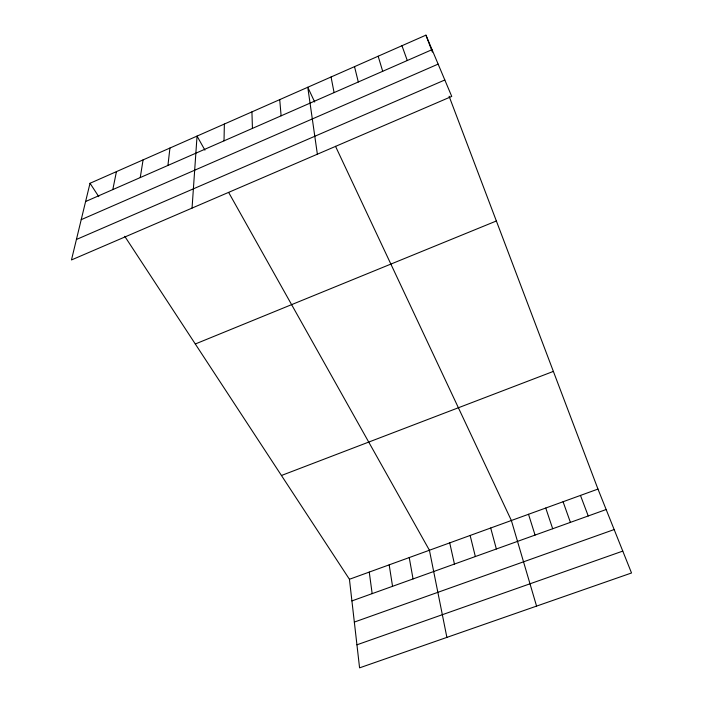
<?xml version="1.0" encoding="UTF-8"?>
<svg xmlns="http://www.w3.org/2000/svg" width="703" height="703" viewBox="0 0 703 703"><rect width="100%" height="100%" fill="white"/><g stroke="black" fill="none" stroke-linecap="round" stroke-linejoin="round"><path stroke-width="1.05" d="M224.02 140.846L224.362 124.036M192.051 208.097L197.042 136.092L204.924 150.143M167.929 165.433L169.941 148.034M140.249 177.569L143.078 159.889M112.805 189.599L116.434 171.629M90.019 183.281L71.469 259.952L451.739 96.416L425.939 35.15L90.019 183.281L98.789 196.655M85.608 201.524L432.046 49.658M81.214 219.661L438.136 64.114M76.416 239.486L444.814 79.984M195.302 343.987L496.371 220.988M281.446 475.492L553.375 371.404M349.435 579.272L597.972 489.077L631.531 572.98L359.576 667.85L349.435 579.272L124.747 236.296M351.913 600.916L606.153 509.526M354.338 622.076L614.158 529.552M356.939 644.809L622.779 551.099M228.809 192.719L429.419 550.247L446.888 637.393M314.707 102.032L307.765 87.26L317.369 154.203M335.507 146.286L511.371 520.501L536.565 606.109M425.939 35.15L432.363 52.092M449.094 96.258L597.972 489.077M580.467 495.422L588.235 515.967M401.958 45.721L407.283 60.511M563.068 501.74L570.414 522.373M545.748 508.023L552.69 528.744M528.515 514.28L535.062 535.08M378.161 56.222L382.696 71.284M490.694 528.006L496.362 548.99M470.14 535.466L475.342 556.548M354.523 66.644L358.302 81.987M449.718 542.874L454.446 564.061M331.06 76.987L334.083 92.603M409.234 557.567L413.048 578.938M389.181 564.852L392.546 586.311M369.251 572.084L372.168 593.64M279.724 99.624L281.112 115.819M251.929 111.882L252.439 128.385"/></g></svg>
